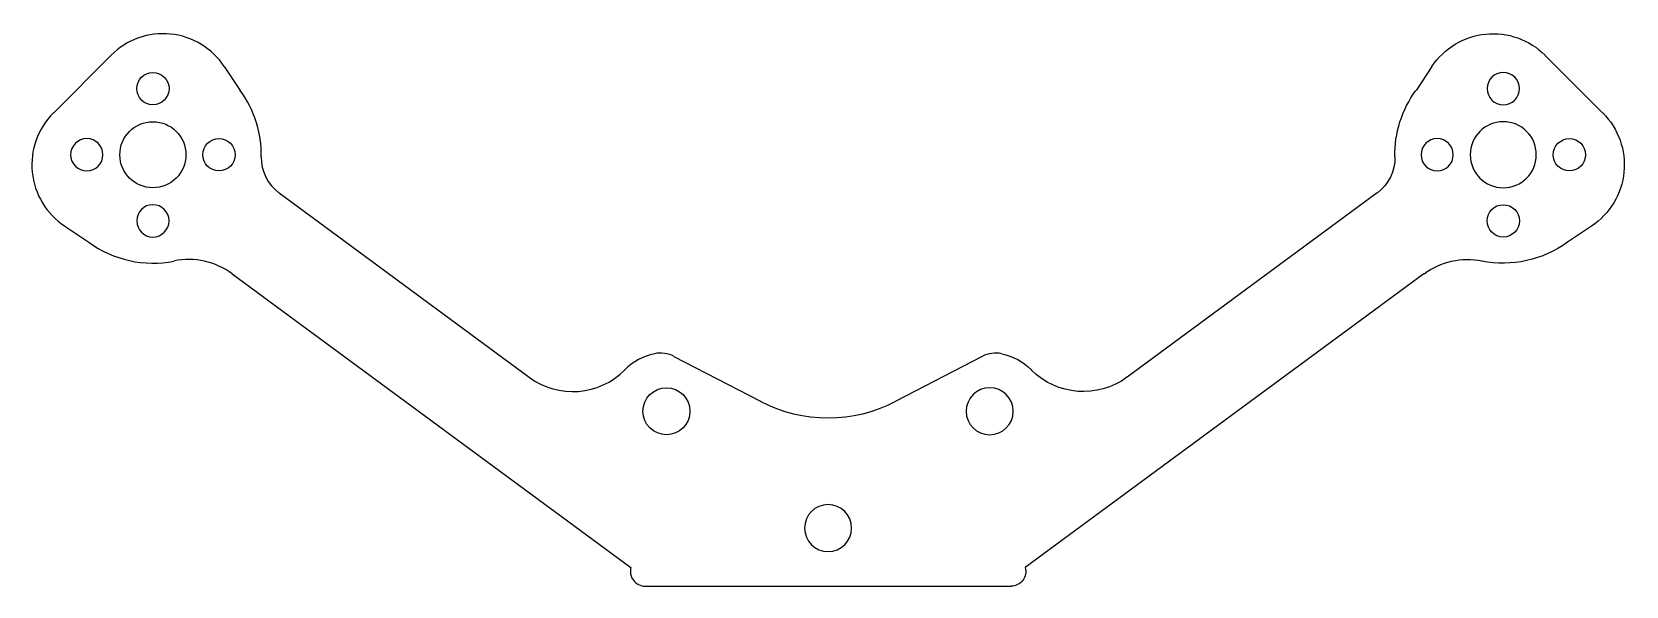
# Model space of a CAD drawing. Extents: x -54 to 54, y 17 to 54.
import ezdxf

# ---------------------------------------------------------------- set-up
doc = ezdxf.new("R2010")
doc.units = 0
doc.header["$MEASUREMENT"] = 0
doc.layers.add('VISIBLE', color=7, linetype='CONTINUOUS')

msp = doc.modelspace()

# ---------------------------------------------------------------- linework, layer by layer
at = {"layer": 'VISIBLE'}
for p, q in [((-52.73, 48.8, 2.5), (-48.8, 52.73, 2.5)), ((52.73, 48.8, 2.5), (48.8, 52.73, 2.5)), ((-41.1, 51.96, 2.5), (-40.02, 50.33, 2.5)), ((41.1, 51.96, 2.5), (40.02, 50.33, 2.5)), ((-37.37, 43.36, 2.5), (-20.35, 30.82, 2.5)), ((37.37, 43.36, 2.5), (20.35, 30.82, 2.5)), ((-51.96, 41.1, 2.5), (-50.33, 40.02, 2.5)), ((51.96, 41.1, 2.5), (50.33, 40.02, 2.5)), ((-40.56, 37.85, 2.5), (-13.42, 17.86, 2.5)), ((40.56, 37.85, 2.5), (13.42, 17.86, 2.5)), ((-10.49, 32.23, 2.5), (-4.61, 29.18, 2.5)), ((10.49, 32.23, 2.5), (4.61, 29.18, 2.5)), ((-12.46, 16.6, 2.5), (12.46, 16.6, 2.5))]:
    msp.add_line(p, q, dxfattribs=at)
for centre, radius in [((-45.96, 50.46, 2.5), 1.1), ((-45.96, 45.96, 2.5), 2.25), ((-41.46, 45.96, 2.5), 1.1), ((50.46, 45.96, 2.5), 1.1), ((45.96, 41.46, 2.5), 1.1), ((-11, 28.5, 2.5), 1.6)]:
    msp.add_circle(centre, radius, dxfattribs=at)
at = {"layer": 'VISIBLE', "extrusion": (0, 0, -1)}
for centre, radius in [((-45.96, 50.46, -2.5), 1.1), ((-45.96, 45.96, -2.5), 2.25), ((50.46, 45.96, -2.5), 1.1), ((-41.46, 45.96, -2.5), 1.1), ((45.96, 41.46, -2.5), 1.1), ((-11, 28.5, -2.5), 1.6), ((0, 20.55, -2.5), 1.6)]:
    msp.add_circle(centre, radius, dxfattribs=at)
for centre, radius, start, end in [((-45.27, 49.2, -2.5), 5, 33.531, 135), ((-45.96, 45.96, -2.5), 7.38, 358.9435, 36.277), ((-49.2, 45.27, -2.5), 5, 135, 236.469), ((-35.59, 45.77, -2.5), 3, 178.9435, 233.6203), ((-45.96, 45.96, -2.5), 7.38, 233.723, 281.3571), ((-43.53, 33.83, -2.5), 5, 53.6203, 101.3571), ((-11, 28.5, -2.5), 4, 101.7755, 135.1846), ((-17.38, 34.84, -2.5), 5, 233.6203, 315.1846), ((-12.46, 17.6, -2.5), 1, 164.7365, 270)]:
    msp.add_arc(centre, radius, start, end, dxfattribs=at)
at = {"layer": 'VISIBLE'}
for centre, radius, start, end in [((-45.27, 49.2, 2.5), 5, 33.531, 135), ((-45.96, 45.96, 2.5), 7.38, 358.9435, 36.277), ((-49.2, 45.27, 2.5), 5, 135, 236.469), ((-35.59, 45.77, 2.5), 3, 178.9435, 233.6203), ((-45.96, 45.96, 2.5), 7.38, 233.723, 281.3571), ((-43.53, 33.83, 2.5), 5, 53.6203, 101.3571), ((-11, 28.5, 2.5), 4, 101.7755, 135.1846), ((-11.41, 30.46, 2.5), 2, 62.5176, 101.7755), ((11.41, 30.46, 2.5), 2, 78.2245, 117.4824), ((-17.38, 34.84, 2.5), 5, 233.6203, 315.1846), ((0, 38.05, 2.5), 10, 242.5176, 297.4824), ((-12.46, 17.6, 2.5), 1, 164.7365, 270)]:
    msp.add_arc(centre, radius, start, end, dxfattribs=at)

doc.saveas('drawing.dxf')
